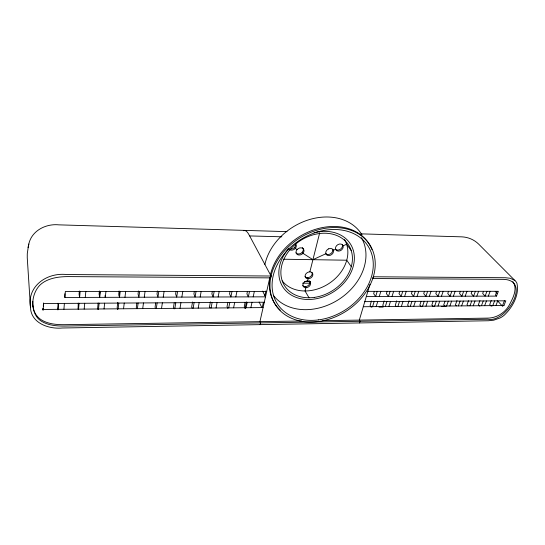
<?xml version="1.0" encoding="UTF-8"?>
<svg xmlns="http://www.w3.org/2000/svg" width="545" height="545" viewBox="0 0 545 545"><rect width="100%" height="100%" fill="white"/><g stroke="black" fill="none" stroke-linecap="round" stroke-linejoin="round"><path stroke-width="0.82" d="M32.823 301.399C32.577 306.685 33.77 312.285 37.305 316.373A22.849 17.958 -8.1 0 0 41.822 320.147C48.594 324.105 56.687 324.731 64.371 324.684L301.548 321.005M264.291 302.23L43.689 303.517L43.055 310.057L43.157 308.484M43.314 306.113L43.518 302.959M58.015 303.224L57.893 309.928L58.642 303.436M64.882 293.748L64.869 297.468L265.497 296.834L262.622 291.112M63.922 309.274L64.392 303.401M64.869 297.468L65.346 291.493L266.716 291.405M78.276 303.109L78.058 309.083M79.366 290.982L79.079 294.143L79.597 297.427L80.135 291.486M78.541 309.151L79.066 303.313M84.162 309.104L84.713 303.279M85.265 297.406L85.831 291.48M98.168 302.993L97.691 307.598L98.059 309.574L98.509 308.981L99.122 303.197M99.422 290.976L99.095 294.109L99.728 297.359L100.348 291.473M99.476 296.058L99.967 291.343M104.034 308.933L104.66 303.163M105.934 291.473L105.294 297.345L104.96 295.724M117.768 302.373L117.168 307.448L117.604 309.403L118.122 308.817L118.803 303.081M119.117 290.976L118.749 294.075L119.498 297.298L120.193 291.466M119.198 296.003L119.75 291.337M123.545 308.77L124.246 303.047M124.962 297.284L125.677 291.466M136.85 303.109L136.291 307.298L136.625 308.586M138.45 290.969L138.048 294.041L138.9 297.236L139.67 291.459M137.381 308.654L138.137 302.966M142.708 308.606L143.485 302.938M144.268 297.223L145.059 291.452M28.36 246.258L27.277 253.745L27.25 257.737L30.452 307.087C30.765 323.103 48.669 329.289 62.219 328.001L488.518 320.746L493.722 320.194L499.949 318.028A16.725 11.22 -39 0 0 504.098 315.323C512.477 307.469 519.528 295.029 516.946 283.305A16.936 11.431 -39.9 0 0 514.916 280.498L478.639 244.092C474.123 239.671 468.06 237.082 461.751 236.85L360.817 233.846M155.693 302.993L155.087 307.148L155.461 308.429M157.444 290.962L157.001 294.014L157.961 297.175L158.799 291.452M156.299 308.49L157.124 302.857M161.531 308.443L162.376 302.829M163.227 297.161L164.093 291.446M174.202 302.884L173.548 306.998L174.168 308.906M176.021 291.466L175.619 293.98L176.682 297.12L177.588 291.439M174.884 308.334L175.776 302.748M180.02 308.286L180.933 302.72M181.853 297.1L182.786 291.439M192.535 301.964L191.69 306.855L192.14 308.116M194.34 291.459L193.911 293.953L195.069 297.059L196.043 291.432M193.141 308.177L194.102 302.639M198.189 308.136L199.17 302.611M200.158 297.045L201.153 291.432M210.418 301.862L209.518 306.719L210.009 307.966M212.346 291.446L211.889 293.918L213.136 297.005L214.178 291.425M211.085 308.027L212.107 302.536M243.363 230.685C246.572 229.472 248.35 233.751 249.644 235.93L271.063 276.022L270.463 279.183A55.917 43.328 -32.3 0 0 310.35 322.075A55.917 43.328 -32.3 0 0 372.33 279.762L373.332 276.765A55.917 43.328 -32.3 0 0 334.95 227.544A55.917 43.328 -32.3 0 0 271.063 276.022L66.476 274.53C47.136 272.391 27.012 285.873 30.452 307.087M216.045 307.979L217.087 302.509M218.136 296.984L219.192 291.425M227.837 302.57L227.04 306.583L227.83 308.436M230.038 291.439L229.554 293.891L230.896 296.95L231.993 291.418M228.716 307.87L229.799 302.434M233.594 307.83L234.697 302.4M235.808 296.93L236.925 291.418M245.107 302.468L244.269 306.447L245.107 308.286L246.047 307.727L247.192 302.332M247.43 291.432L246.919 293.864L248.343 296.889L249.508 291.411M245.107 308.286L246.456 301.903M250.843 307.687L252.001 302.305M253.173 296.875L254.352 291.411M28.565 245.318C30.772 231.155 45.48 223.45 58.88 224.853L286.997 231.645M28.074 247.559L28.844 244.037M262.227 307.543L263.351 302.543M264.89 295.635L265.933 290.982M269.829 277.521L259.938 321.652L260.524 322.892L260.128 324.636M270.64 277.882L271.063 276.022M307.591 280.873L308.116 278.795A4.115 3.209 -31.3 0 0 312.707 273.61A4.115 3.209 -31.3 0 0 306.147 273.542A4.115 3.209 -31.3 0 0 308.095 278.795L307.455 277.691M309.867 271.839L319.717 232.681M369.919 284.381L359.319 320.106L360.088 321.284L359.591 322.94M372.8 278.529L373.332 276.765L505.358 277.725L510.29 278.263L514.916 280.498M371.445 300.976L370.096 305.452L371.281 307.176L372.576 306.651L374.115 301.589M374.34 291.377L373.652 293.653L375.662 296.494L377.222 291.357M376.159 306.617L377.705 301.569M379.266 296.48L380.832 291.35M384.164 300.908L382.781 305.357L383.591 306.494M387.12 291.371L386.419 293.632L388.483 296.453L390.077 291.35M385.329 306.542L386.895 301.514M388.864 306.508L390.445 301.494M392.032 296.439L393.64 291.35M396.706 300.833L395.295 305.255L396.12 306.385M399.73 291.364L399.015 293.612L401.127 296.412L402.755 291.343M397.905 306.433L399.512 301.44M401.393 306.406L403.007 301.419M404.635 296.398L406.27 291.343M409.084 300.765L407.64 305.159L408.491 306.283M412.177 291.364L411.441 293.591L413.607 296.371L415.27 291.337M410.31 306.324L411.952 301.365M413.757 306.297L415.406 301.344M417.068 296.357L418.737 291.337M421.053 301.426L419.827 305.064L421.128 306.733M424.453 291.357L423.703 293.571L425.918 296.33L427.614 291.337M422.559 306.222L424.228 301.296M425.952 306.195L427.634 301.276M429.331 296.323L431.034 291.33M433.105 301.358L431.858 304.968L433.186 306.631L434.644 306.12L436.347 301.222M436.565 291.35L435.802 293.551L438.064 296.296L439.795 291.33M437.996 306.092L439.706 301.208M441.436 296.282L443.174 291.33M444.999 301.29L443.725 304.873L445.088 306.528L446.573 306.017L448.303 301.153M448.521 291.343L447.752 293.53L450.054 296.255L451.812 291.323M449.877 305.99L451.621 301.133M453.379 296.248L455.15 291.323M457.003 300.506L455.45 304.784L456.369 305.874M460.327 291.337L459.537 293.517L461.887 296.221L463.679 291.316M458.345 305.915L460.109 301.085M461.608 305.888L463.386 301.065M465.171 296.208L466.97 291.316M468.496 300.704L467.017 304.689L467.957 305.779M471.977 291.337L471.173 293.496L473.564 296.18L475.39 291.309M469.967 305.82L471.759 301.017M473.189 305.793L474.995 300.997M476.807 296.173L478.633 291.309M479.941 300.642L478.435 304.601L479.873 306.222M483.476 291.33L482.659 293.476L485.098 296.146L486.944 291.309M481.439 305.725L483.258 300.949M484.621 305.697L486.453 300.929M488.293 296.133L490.153 291.309M491.243 300.574L489.717 304.512L491.174 306.12L492.762 305.622L494.615 300.881M496.87 291.486L495.487 295.043L496.475 296.112L498.355 291.303L367.848 291.357M495.909 305.595L497.762 300.867M497.204 300.486L502.333 306.024L504.513 300.54M502.333 306.024L503.948 305.527L505.828 300.82L364.796 301.644M325.869 253.745L312.925 259.686L302.945 253.309L302.271 252.233M335.611 249.276L333.356 250.305L332.634 249.256A4.142 3.263 -34 0 1 330.454 253.834A4.142 3.263 -34 0 1 325.569 253.432M322.783 320.671L486.964 318.123C495.957 318.294 504.547 313.225 509.05 305.486C512.688 298.599 518.131 289 512.852 281.642M43.307 309.451L263.092 307.584M363.29 306.726L503.948 305.527M379.007 307.108L383.162 307.067M441.198 306.562L445.088 306.528M366.315 296.521L496.475 296.112M302.557 283.189L310.194 283.216M304.655 281.581L310.602 281.608M270.708 277.882L68.554 276.601C60.338 276.601 51.761 277.528 44.506 281.676A23.067 18.271 -7.8 0 0 39.363 285.703C31.767 294.15 30.268 308.599 37.414 317.755A22.904 17.985 -8.1 0 0 41.938 321.53C48.73 325.488 56.843 326.108 64.535 326.06L487.925 319.22C506.264 323.212 531.947 280.225 503.491 279.36L372.746 278.529M283.727 259.222L346.749 260.217L351.273 266.668M249.644 235.93L281.847 236.803M297.059 249.549L295.274 248.411L294.62 247.341M302.366 247.553L302.713 247.859M495.201 291.377L496.917 293.21M351.212 250.55L346.627 244.221L343.078 245.85A4.149 3.256 -34.9 0 1 338.37 251.122A4.149 3.256 -34.9 0 1 336.572 245.679A4.149 3.256 -34.9 0 1 343.078 245.85L342.335 244.807A4.142 3.256 -34.9 0 1 340.584 249.092A4.142 3.256 -34.9 0 1 335.911 249.555M305.214 286.622L305.868 287.74L305.05 290.976L309.022 297.788M259.127 302.025L261.729 307.373M33.116 306.133L33.252 306.733M42.919 308.504L43.055 310.057M309.342 280.791A4.081 3.168 -30.7 0 1 308.116 285.628A4.081 3.168 -30.7 0 1 302.802 285.621M312.033 272.52A4.101 3.209 -31.3 0 1 309.928 276.996A4.101 3.209 -31.3 0 1 305.03 276.662M295.697 243.983A4.244 3.427 -31.4 0 1 294.899 248.799A4.244 3.427 -31.4 0 1 289.579 249.637M295.485 243.69A4.237 3.42 -31.4 0 1 290.792 249.092M303.149 248.622A4.203 3.365 -31.8 0 1 301.017 253.275A4.203 3.365 -31.8 0 1 295.976 252.866M344.495 239.514A37.442 29.566 -32.4 0 1 329.153 283.393A37.442 29.566 -32.4 0 1 282.174 280.852M361.417 237.668A52.708 41.318 -32.3 0 1 339.174 299.191A52.708 41.318 -32.3 0 1 273.29 295.267M315.964 232.272A40.044 31.385 -32.3 0 1 353.317 266.028A40.044 31.385 -32.3 0 1 298.803 298.244A40.044 31.385 -32.3 0 1 288.83 248.309M314.056 232.715A40.044 31.385 -32.3 0 1 315.323 232.408M264.89 264.461A54.698 42.939 -32.3 0 1 309.11 219.669A54.698 42.939 -32.3 0 1 362.037 234.875M270.429 274.837A55.794 43.287 -32.3 0 1 319.063 228.321A55.794 43.287 -32.3 0 1 371.901 249.487M280.253 310.146A55.794 43.287 -32.3 0 1 269.836 277.998M328.533 248.888L327.593 249.44A4.156 3.27 -34 0 0 327.443 255.339A4.156 3.27 -34 0 0 333.465 251.783A4.156 3.27 -34 0 0 328.533 248.888M303.388 248.929L302.72 248.336A4.217 3.372 -31.8 0 0 296.201 251.02A4.217 3.372 -31.8 0 0 300.506 254.862A4.217 3.372 -31.8 0 0 303.388 248.929M305.847 287.74A4.088 3.168 -30.7 0 0 310.425 282.61A4.088 3.168 -30.7 0 0 303.899 282.569A4.088 3.168 -30.7 0 0 305.847 287.74M314.322 297.406A37.932 29.73 -32.3 0 0 348.739 245.264A37.932 29.73 -32.3 0 0 286.895 253.827A37.932 29.73 -32.3 0 0 314.322 297.406M318.546 319.881A53.764 41.658 -32.3 0 0 368.42 246.687A53.764 41.658 -32.3 0 0 281.07 258.221A53.764 41.658 -32.3 0 0 318.546 319.881"/></g></svg>
